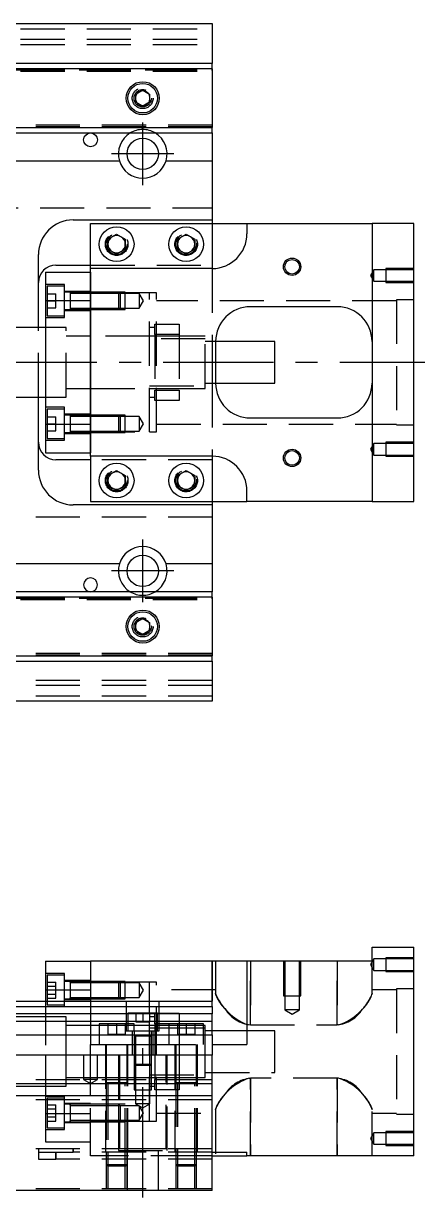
# Model space of a CAD drawing. Extents: x -20 to 990, y -286 to 102.
# Drawn here: x 705.7 to 819.1, y -240.3 to 97.5 of the extents above; entities that cross this region are included whole.
import ezdxf

# ---------------------------------------------------------------- set-up
doc = ezdxf.new("R2010")
doc.units = 0
doc.linetypes.add('CENTER', pattern=[50.8, 31.75, -6.35, 6.35, -6.35])
doc.linetypes.add('DASHED', pattern=[19.05, 12.7, -6.35])
doc.layers.get('0').update_dxf_attribs({"linetype": 'CONTINUOUS'})
doc.layers.add('CENTER', color=1, linetype='CENTER')

msp = doc.modelspace()

# ---------------------------------------------------------------- linework, layer by layer
at = {"color": 3, "linetype": 'DASHED'}
for p, q in [((0, 96), (760, 96)), ((0, 93), (760, 93)), ((0, 91.5), (760, 91.5)), ((0, 84.2), (760, 84.2)), ((0, 83.8), (760, 83.8)), ((455, 84.204452), (760, 84.204452)), ((737.5, 76), (737.518502, 76.303588)), ((760, 68.2), (0, 68.2)), ((760, 67.8), (0, 67.8)), ((760, 67.795548), (455, 67.795548)), ((5.640312, 44.5), (760, 44.5)), ((760, 40), (760, 28)), ((729.5, 34), (729.520026, 34.346056)), ((755.477798, 34.364306), (755.5, 34)), ((725, 28), (760, 28)), ((760, 28), (760, 27)), ((725, 26), (725, 17.78342)), ((760, 27), (760, 6)), ((806.5, 26.65), (805.547372, 25)), ((805.547372, 25), (806.5, 23.35)), ((806.5, 23.35), (806.5, 26.65)), ((810, 26.65), (806.5, 26.65)), ((810, 26.999994), (810, 23.000006)), ((818, 26.999994), (810, 26.999994)), ((818, 26.65), (810, 26.65)), ((717.5, 22.42767), (712, 22.42767)), ((712.5, 21.92767), (712.5, 13.42767)), ((717.5, 21.92767), (712.5, 21.92767)), ((717.5, 12.92767), (717.5, 22.42767)), ((725, 20.42767), (717.5, 20.42767)), ((806.5, 23.35), (810, 23.35)), ((810, 23.35), (818, 23.35)), ((810, 23.000006), (818, 23.000006)), ((712.5, 19.67767), (715, 19.67767)), ((712.5, 17.67767), (715, 17.67767)), ((715, 17.67767), (715, 19.67767)), ((715, 15.67767), (715, 17.67767)), ((719.1, 20.17767), (717.5, 20.17767)), ((719.1, 20.17767), (719.095, 20.17767)), ((719.1, 20.17767), (719.1, 19.92022)), ((724.99998, 20.17767), (719.1, 20.17767)), ((719.105, 20.17767), (719.1, 20.17767)), ((719.1, 19.92022), (719.1, 15.435068)), ((724.99998, 19.77767), (719.1, 19.77767)), ((733.1, 20.17767), (725, 20.17767)), ((733.1, 20.177664), (725, 20.177664)), ((742, 20), (725, 20)), ((733.5, 19.77767), (725, 19.77767)), ((733.1, 15.17767), (733.1, 20.17767)), ((733.5, 19.77767), (733.1, 20.17767)), ((735, 20.177664), (733.10002, 20.177664)), ((733.5, 19.77767), (733.5, 15.57767)), ((735, 19.77767), (733.50002, 19.77767)), ((735, 15.177674), (735, 20.177664)), ((739, 19.77767), (735, 19.77767)), ((739, 19.77767), (739, 15.57767)), ((740.212436, 17.67767), (739, 19.77767)), ((739, 15.57767), (740.212436, 17.67767)), ((742, -20), (742, 20)), ((744, 20), (742, 20)), ((744, -20), (744, 20)), ((813, 17.75), (744, 17.75)), ((813, 18), (813, -18)), ((818, 18), (813, 18)), ((712.5, 15.67767), (715, 15.67767)), ((717.5, 15.17767), (719.1, 15.17767)), ((717.5, 14.92767), (725, 14.92767)), ((719.095, 15.17767), (719.1, 15.17767)), ((719.1, 15.57767), (724.99998, 15.57767)), ((719.1, 15.435068), (719.1, 15.17767)), ((719.1, 15.17767), (724.99998, 15.17767)), ((719.1, 15.17767), (719.105, 15.17767)), ((725, 15.57767), (733.5, 15.57767)), ((725, 15.177674), (733.1, 15.177674)), ((725, 15.17767), (733.1, 15.17767)), ((733.1, 15.17767), (733.5, 15.57767)), ((733.10002, 15.177674), (735, 15.177674)), ((733.50002, 15.57767), (735, 15.57767)), ((735, 15.57767), (739, 15.57767)), ((712, 12.92767), (717.5, 12.92767)), ((712.5, 13.42767), (717.5, 13.42767)), ((743.5, 11), (750.5, 11)), ((743.5, 8), (743.5, 11)), ((750.5, 11), (750.5, 8)), ((710, -10), (710, 10)), ((718, 10), (712, 10)), ((718, -10), (718, 10)), ((725, 7.5), (718, 7.5)), ((742.005, 7.5), (725, 7.5)), ((750.5, 7.5), (741.995, 7.5)), ((743.5, 10), (742, 10)), ((743.5, 8), (743.5, -8)), ((750.5, 8), (743.5, 8)), ((750.5, 8), (750.5, -8)), ((758, 7.5), (750.5, 7.5)), ((758, -7.5), (758, 7.5)), ((758, 6.75), (742, 6.75)), ((761, 6), (758, 6)), ((760, 6), (760, -6)), ((742, -6.75), (758, -6.75)), ((758, -6), (761, -6)), ((760, -6), (760, -27)), ((712, -10), (718, -10)), ((718, -7.5), (725, -7.5)), ((725, -7.5), (742.005, -7.5)), ((741.995, -7.5), (750.5, -7.5)), ((742, -10), (743.5, -10)), ((743.5, -8), (750.5, -8)), ((743.5, -11), (743.5, -8)), ((750.5, -7.5), (758, -7.5)), ((750.5, -8), (750.5, -11)), ((717.5, -12.92767), (712, -12.92767)), ((712.5, -13.42767), (712.5, -21.92767)), ((717.5, -13.42767), (712.5, -13.42767)), ((717.5, -22.42767), (717.5, -12.92767)), ((750.5, -11), (743.5, -11)), ((712.5, -15.67767), (715, -15.67767)), ((715, -17.67767), (715, -15.67767)), ((725, -14.92767), (717.5, -14.92767)), ((719.1, -15.17767), (717.5, -15.17767)), ((719.1, -15.17767), (719.095, -15.17767)), ((719.1, -15.17767), (719.1, -15.435118)), ((719.105, -15.17767), (719.1, -15.17767)), ((724.99998, -15.17767), (719.1, -15.17767)), ((719.1, -15.435118), (719.1, -19.920272)), ((724.99998, -15.57767), (719.1, -15.57767)), ((733.1, -15.17767), (725, -15.17767)), ((733.1, -15.177674), (725, -15.177674)), ((733.5, -15.57767), (725, -15.57767)), ((733.1, -20.17767), (733.1, -15.17767)), ((733.5, -15.57767), (733.1, -15.17767)), ((735, -15.177674), (733.10002, -15.177674)), ((733.5, -15.57767), (733.5, -19.77767)), ((735, -15.57767), (733.50002, -15.57767)), ((735, -20.177664), (735, -15.177674)), ((739, -15.57767), (735, -15.57767)), ((739, -15.57767), (739, -19.77767)), ((740.212436, -17.67767), (739, -15.57767)), ((712.5, -17.67767), (715, -17.67767)), ((712.5, -19.67767), (715, -19.67767)), ((715, -19.67767), (715, -17.67767)), ((717.5, -20.17767), (719.1, -20.17767)), ((719.095, -20.17767), (719.1, -20.17767)), ((719.1, -19.77767), (724.99998, -19.77767)), ((719.1, -19.920272), (719.1, -20.17767)), ((719.1, -20.17767), (719.105, -20.17767)), ((719.1, -20.17767), (724.99998, -20.17767)), ((725, -17.78342), (725, -26)), ((725, -19.77767), (733.5, -19.77767)), ((725, -20), (742, -20)), ((725, -20.177664), (733.1, -20.177664)), ((725, -20.17767), (733.1, -20.17767)), ((733.1, -20.17767), (733.5, -19.77767)), ((733.10002, -20.177664), (735, -20.177664)), ((733.50002, -19.77767), (735, -19.77767)), ((735, -19.77767), (739, -19.77767)), ((739, -19.77767), (740.212436, -17.67767)), ((742, -20), (744, -20)), ((744, -17.75), (813, -17.75)), ((813, -18), (818, -18)), ((712, -22.42767), (717.5, -22.42767)), ((712.5, -21.92767), (717.5, -21.92767)), ((717.5, -20.42767), (725, -20.42767)), ((806.5, -23.35), (805.547372, -25)), ((806.5, -26.65), (806.5, -23.35)), ((810, -23.35), (806.5, -23.35)), ((810, -23.000006), (810, -26.999994)), ((818, -23.000006), (810, -23.000006)), ((818, -23.35), (810, -23.35)), ((760, -27), (760, -28)), ((805.547372, -25), (806.5, -26.65)), ((806.5, -26.65), (810, -26.65)), ((810, -26.65), (818, -26.65)), ((810, -26.999994), (818, -26.999994)), ((760, -28), (725, -28)), ((760, -28), (760, -40)), ((729.5, -34), (729.520026, -33.653944)), ((755.477798, -33.635694), (755.5, -34)), ((760, -44.5), (5.640312, -44.5)), ((0, -67.8), (760, -67.8)), ((0, -68.2), (760, -68.2)), ((455, -67.795548), (760, -67.795548)), ((742.483582, -75.713962), (742.5, -76)), ((760, -83.8), (0, -83.8)), ((760, -84.2), (0, -84.2)), ((760, -84.204452), (455, -84.204452)), ((760, -91.5), (0, -91.5)), ((760, -93), (0, -93)), ((760, -96), (0, -96)), ((806.5, -171.62), (805.547372, -173.27)), ((806.5, -174.92), (806.5, -171.62)), ((810, -171.62), (806.5, -171.62)), ((810, -171.270006), (810, -175.269994)), ((818, -171.270006), (810, -171.270006)), ((818, -171.62), (810, -171.62)), ((760, -172.27), (760, -183.77)), ((761, -172.27), (761, -181.564836)), ((771, -190.584786), (771, -172.27)), ((771, -172.27), (771, -190.584786)), ((780.500006, -172.27), (780.500006, -182.27)), ((780.9, -172.27), (780.9, -182.27)), ((785.1, -182.27), (785.1, -172.27)), ((785.499994, -182.27), (785.499994, -172.27)), ((796, -172.27), (796, -190.584786)), ((796, -190.584786), (796, -172.27)), ((805.547372, -173.27), (806.5, -174.92)), ((806, -181.564836), (806, -172.27)), ((806.5, -174.92), (810, -174.92)), ((810, -174.92), (818, -174.92)), ((810, -175.269994), (818, -175.269994)), ((717.5, -175.84233), (712, -175.84233)), ((712.5, -176.34233), (712.5, -180.59233)), ((717.5, -176.34233), (712.5, -176.34233)), ((712.5, -178.28293), (715, -178.28293)), ((715, -179.43763), (715, -178.28293)), ((717.5, -180.59233), (717.5, -175.84233)), ((725, -177.84233), (717.5, -177.84233)), ((719.1, -178.09233), (717.5, -178.09233)), ((719.1, -178.09233), (719.095, -178.09233)), ((719.1, -178.092326), (719.1, -178.49233)), ((719.1, -178.09233), (719.1, -178.34978)), ((719.1, -178.349798), (719.1, -178.09233)), ((724.99998, -178.09233), (719.1, -178.09233)), ((719.105, -178.09233), (719.1, -178.09233)), ((719.1, -178.34978), (719.1, -180.59233)), ((724.99998, -178.49233), (719.1, -178.49233)), ((733.1, -178.09233), (725, -178.09233)), ((733.100006, -178.092336), (725, -178.092336)), ((733.27767, -178.27), (725, -178.27)), ((733.5, -178.49233), (725, -178.49233)), ((733.1, -180.59233), (733.1, -178.09233)), ((733.5, -178.49233), (733.1, -178.09233)), ((735, -178.092336), (733.10002, -178.092336)), ((735, -178.27), (733.27767, -178.27)), ((733.5, -178.49233), (733.5, -182.69233)), ((735, -178.49233), (733.50002, -178.49233)), ((735, -183.092326), (735, -178.092336)), ((742, -178.27), (735, -178.27)), ((739, -178.49233), (735, -178.49233)), ((739, -178.49233), (739, -182.69233)), ((740.212436, -180.59233), (739, -178.49233)), ((742, -187.27), (742, -178.27)), ((744, -178.27), (742, -178.27)), ((744, -198.27), (744, -178.27)), ((712.5, -179.43763), (715, -179.43763)), ((712.5, -180.59233), (712.5, -183.77)), ((712.5, -181.747032), (715, -181.747032)), ((715, -181.747032), (715, -179.43763)), ((715, -182.901732), (715, -181.747032)), ((717.5, -185.34233), (717.5, -180.59233)), ((719.1, -180.450286), (719.1, -180.734376)), ((719.1, -180.59233), (719.1, -182.834932)), ((733.1, -183.09233), (733.1, -180.59233)), ((739, -182.69233), (740.212436, -180.59233)), ((761, -180.52), (744, -180.52)), ((761, -181.564836), (761.03624, -181.894956)), ((761.02814, -181.853354), (761, -181.564836)), ((761.119076, -182.200348), (761.02814, -181.853354)), ((780.500006, -182.27), (785.499994, -182.27)), ((780.9, -182.27), (780.9, -186.27)), ((785.1, -186.27), (785.1, -182.27)), ((805.880924, -182.200348), (805.97186, -181.853354)), ((806, -181.564836), (805.96376, -181.894956)), ((805.97186, -181.853354), (806, -181.564836)), ((813, -180.52), (806, -180.52)), ((813, -180.27), (813, -216.27)), ((818, -180.27), (813, -180.27)), ((712, -183.77), (712, -199.27)), ((712, -185.34233), (717.5, -185.34233)), ((712.5, -182.901732), (715, -182.901732)), ((712.5, -183.77), (712.5, -184.84233)), ((712.5, -184.84233), (717.5, -184.84233)), ((717.5, -183.09233), (719.105, -183.09233)), ((717.5, -183.34233), (725, -183.34233)), ((719.095, -183.09233), (724.99998, -183.09233)), ((719.1, -182.69233), (719.1, -183.092336)), ((719.1, -182.69233), (724.99998, -182.69233)), ((719.1, -183.09233), (719.1, -182.834882)), ((719.1, -183.09233), (719.1, -182.834882)), ((719.1, -182.834932), (719.1, -183.09233)), ((719.1, -182.834932), (719.1, -183.09233)), ((725, -182.69233), (733.5, -182.69233)), ((725, -183.092326), (733.100006, -183.092326)), ((725, -183.09233), (733.1, -183.09233)), ((725, -183.77), (725, -196.27)), ((733.1, -183.09233), (733.5, -182.69233)), ((733.10002, -183.092326), (735, -183.092326)), ((733.50002, -182.69233), (735, -182.69233)), ((735, -182.69233), (739, -182.69233)), ((735.25, -183.77), (735.25, -192.27)), ((744.75, -192.27), (744.75, -183.77)), ((712, -188.27), (703, -188.27)), ((718, -188.27), (712, -188.27)), ((718, -198.27), (718, -188.27)), ((718, -198.27), (718, -188.27)), ((744.25, -187.27), (735.75, -187.27)), ((735.75, -187.27), (735.75, -192.27)), ((738, -187.27), (738, -189.77)), ((740, -187.27), (740, -189.77)), ((742, -187.27), (742, -189.77)), ((743.5, -188.27), (742, -188.27)), ((743.5, -190.27), (743.5, -187.27)), ((744.25, -187.27), (750.5, -187.27)), ((744.25, -192.27), (744.25, -187.27)), ((750.5, -187.27), (750.5, -190.27)), ((783, -186.27), (780.9, -186.27)), ((780.9, -186.27), (783, -187.482436)), ((785.1, -186.27), (783, -186.27)), ((783, -187.482436), (785.1, -186.27)), ((725, -190.77), (718, -190.77)), ((727.5, -190.77), (725, -190.77)), ((735.75, -190.27), (727.5, -190.27)), ((727.5, -190.27), (727.5, -196.27)), ((735.75, -190.77), (727.5, -190.77)), ((730, -190.27), (730, -193.27)), ((732.5, -190.27), (732.5, -193.27)), ((735, -190.27), (735, -193.27)), ((735.25, -192.27), (744.75, -192.27)), ((737.5, -190.27), (735.75, -190.27)), ((737.5, -190.77), (735.75, -190.77)), ((737, -192.27), (737, -199.27)), ((737.5, -192.27), (737.5, -190.27)), ((742, -190.77), (737.5, -190.77)), ((737.5, -192.27), (737.5, -193.87)), ((738, -189.77), (740, -189.77)), ((740, -189.77), (742, -189.77)), ((742, -190.77), (741.995, -190.77)), ((742, -192.27), (742, -189.77)), ((742.005, -190.77), (742, -190.77)), ((743.5, -190.77), (742, -190.77)), ((743.5, -191.52), (742, -191.52)), ((742, -193.868864), (742, -192.27)), ((742.5, -193.87), (742.5, -192.27)), ((743, -199.27), (743, -192.27)), ((743.5, -190.27), (743.5, -192.27)), ((744.25, -190.27), (743.5, -190.27)), ((744.25, -190.77), (743.5, -190.77)), ((744.25, -191.52), (743.5, -191.52)), ((743.5, -192.27), (743.5, -196.27)), ((747.5, -190.27), (744.25, -190.27)), ((747.5, -190.77), (744.25, -190.77)), ((747.5, -191.52), (744.25, -191.52)), ((757.5, -190.27), (747.5, -190.27)), ((747.5, -190.27), (747.5, -196.27)), ((750.5, -190.77), (747.5, -190.77)), ((750.5, -191.52), (747.5, -191.52)), ((750, -190.27), (750, -193.27)), ((750.5, -190.27), (750.5, -196.27)), ((757.5, -190.77), (750.5, -190.77)), ((757.5, -191.52), (750.5, -191.52)), ((752.5, -190.27), (752.5, -193.27)), ((755, -190.27), (755, -193.27)), ((757.5, -196.27), (757.5, -190.27)), ((758, -190.77), (757.5, -190.77)), ((758, -191.52), (757.5, -191.52)), ((758, -196.27), (758, -190.77)), ((760, -192.27), (758, -192.27)), ((770, -192.27), (760, -192.27)), ((769.999944, -190.481278), (771, -190.584786)), ((778, -192.27), (770, -192.27)), ((771, -190.584786), (796, -190.584786)), ((778, -198.27), (778, -192.27)), ((796.383512, -190.569422), (796, -190.584786)), ((730, -193.27), (732.5, -193.27)), ((732.5, -193.27), (735, -193.27)), ((737.5, -193.865), (737.5, -193.87)), ((737.5, -193.87), (737.757448, -193.87)), ((737.757468, -193.87), (737.5, -193.87)), ((737.5, -193.87), (737.5, -199.26998)), ((737.5, -193.87), (737.5, -193.875)), ((742.242552, -193.87), (737.757468, -193.87)), ((737.9, -193.87), (737.9, -199.26998)), ((742, -196.27), (742, -193.868864)), ((742.1, -199.26998), (742.1, -193.87)), ((742.5, -193.87), (742.242552, -193.87)), ((742.242602, -193.87), (742.5, -193.87)), ((742.5, -193.87), (742.5, -193.865)), ((742.5, -199.26998), (742.5, -193.87)), ((742.5, -193.875), (742.5, -193.87)), ((750, -193.27), (752.5, -193.27)), ((752.5, -193.27), (755, -193.27)), ((712, -199.27), (712, -207.57)), ((718, -208.27), (718, -198.27)), ((718, -208.27), (718, -198.27)), ((723, -199.27), (723, -206.27)), ((725, -199.27), (725, -196.27)), ((725, -196.27), (737.5, -196.27)), ((725, -207.57), (725, -199.27)), ((727, -206.27), (727, -199.27)), ((729.25, -196.27), (729.25, -227.27)), ((729.5, -196.27), (729.5, -199.27)), ((729.5, -199.27), (729.5, -207.27)), ((733, -199.27), (733, -226.77)), ((733.291796, -199.27), (733.291796, -226.27)), ((735.5, -207.275), (735.5, -196.27)), ((735.75, -227.27), (735.75, -196.27)), ((737.5, -196.27), (737.9, -196.27)), ((737.5, -199.27), (737.5, -201.87)), ((737.500006, -199.27), (737.500006, -201.870006)), ((737.9, -196.27), (742.1, -196.27)), ((737.9, -199.27), (737.9, -202.27)), ((742, -198.27), (742, -196.27)), ((742, -218.27), (742, -198.27)), ((742.1, -196.27), (742.5, -196.27)), ((742.1, -202.27), (742.1, -199.27)), ((742.499994, -201.870006), (742.499994, -199.27)), ((742.5, -196.27), (760, -196.27)), ((742.5, -201.87), (742.5, -199.27)), ((743.5, -196.27), (743.5, -206.27)), ((744, -218.27), (744, -198.27)), ((746.708204, -226.27), (746.708204, -199.27)), ((747, -226.77), (747, -199.27)), ((749.25, -196.27), (749.25, -227.27)), ((749.5, -196.27), (749.5, -207.275)), ((750.5, -196.27), (750.5, -206.27)), ((755.5, -207.275), (755.5, -196.27)), ((755.75, -227.27), (755.75, -196.27)), ((758, -198.27), (758, -196.27)), ((758, -205.77), (758, -198.27)), ((778, -204.27), (778, -198.27)), ((737.5, -201.87), (742.5, -201.87)), ((737.5, -201.87), (737.9, -202.27)), ((737.500006, -201.87002), (737.500006, -207.57)), ((742.1, -202.27), (737.9, -202.27)), ((737.9, -202.27002), (737.9, -209.27)), ((742.1, -202.27), (742.5, -201.87)), ((742.1, -209.27), (742.1, -202.27002)), ((742.499994, -207.57), (742.499994, -201.87002)), ((718, -205.77), (725, -205.77)), ((725, -205.77), (729.5, -205.77)), ((729.5, -205.77), (742.005, -205.77)), ((741.995, -205.77), (750.5, -205.77)), ((742, -205.02), (758, -205.02)), ((742.005, -205.77), (750.5, -205.77)), ((750.5, -205.77), (758, -205.77)), ((758, -204.27), (778, -204.27)), ((770.616488, -205.970578), (771, -205.955214)), ((796, -205.955214), (771, -205.955214)), ((771, -228.27), (771, -205.955214)), ((771, -205.955214), (771, -228.27)), ((796, -205.955214), (796, -228.27)), ((796, -228.27), (796, -205.955214)), ((796.383512, -205.970578), (796, -205.955214)), ((760, -206.42), (0, -206.42)), ((703.291796, -208.27), (712, -208.27)), ((712, -207.57), (712, -210.97)), ((712, -208.27), (718, -208.27)), ((727, -206.27), (723, -206.27)), ((723, -206.27), (725, -207.4247)), ((725, -207.4247), (727, -206.27)), ((725, -210.97), (725, -207.57)), ((729.5, -207.265), (729.5, -207.27)), ((729.849602, -207.27), (729.5, -207.27)), ((729.5, -207.27), (729.5, -207.57)), ((729.5, -207.27), (729.5, -207.275)), ((729.5, -207.57), (729.5, -210.97)), ((735.15035, -207.27), (729.849602, -207.27)), ((730, -207.27), (730, -207.57)), ((730, -207.57), (730, -210.97)), ((735, -227.26998), (735, -207.27)), ((735.5, -207.27), (735.15035, -207.27)), ((735.5, -227.26998), (735.5, -207.265)), ((737.500006, -207.57), (737.500006, -209.27)), ((737.500006, -209.27), (742.499994, -209.27)), ((737.9, -209.27), (737.9, -213.27)), ((742, -208.27), (743.5, -208.27)), ((742.1, -213.27), (742.1, -209.27)), ((742.499994, -209.27), (742.499994, -207.57)), ((743.5, -206.27), (750.5, -206.27)), ((743.5, -209.27), (743.5, -206.27)), ((750.5, -209.27), (743.5, -209.27)), ((749.5, -207.265), (749.5, -227.26998)), ((749.5, -207.27), (749.84965, -207.27)), ((749.849602, -207.27), (749.5, -207.27)), ((755.15035, -207.27), (749.849602, -207.27)), ((750, -207.27), (750, -227.26998)), ((750.5, -206.27), (750.5, -209.27)), ((755, -227.26998), (755, -207.27)), ((755.150204, -207.27), (755.5, -207.27)), ((755.5, -207.27), (755.15035, -207.27)), ((755.5, -227.26998), (755.5, -207.265)), ((760, -212.12), (0, -212.12)), ((712, -210.97), (712, -216.05342)), ((717.5, -211.19767), (712, -211.19767)), ((712.5, -211.69767), (712.5, -215.94767)), ((717.5, -211.69767), (712.5, -211.69767)), ((717.5, -215.94767), (717.5, -211.19767)), ((725, -227.27), (725, -210.97)), ((729.5, -210.97), (729.5, -227.26998)), ((730, -210.97), (730, -227.26998)), ((712, -216.05342), (712, -224.27)), ((712, -216.05342), (716.708204, -216.05342)), ((712.5, -213.638268), (715, -213.638268)), ((712.5, -214.792968), (715, -214.792968)), ((712.5, -215.94767), (712.5, -220.19767)), ((715, -214.792968), (715, -213.638268)), ((715, -217.10237), (715, -214.792968)), ((716.708204, -216.05342), (725, -216.05342)), ((725, -213.19767), (717.5, -213.19767)), ((719.105, -213.44767), (717.5, -213.44767)), ((717.5, -220.69767), (717.5, -215.94767)), ((724.99998, -213.44767), (719.095, -213.44767)), ((719.1, -213.447664), (719.1, -213.448522)), ((719.1, -213.44767), (719.1, -213.705118)), ((719.1, -213.705136), (719.1, -213.44767)), ((719.1, -213.705118), (719.1, -215.94767)), ((724.99998, -213.84767), (719.1, -213.84767)), ((719.1, -215.797638), (719.1, -216.07851)), ((719.1, -215.94767), (719.1, -217.714664)), ((729.5, -213.44767), (725, -213.44767)), ((729.5, -213.447674), (725, -213.447674)), ((729.5, -213.84767), (725, -213.84767)), ((730, -213.44767), (729.5, -213.44767)), ((730, -213.447674), (729.5, -213.447674)), ((730, -213.84767), (729.5, -213.84767)), ((733.1, -213.44767), (730, -213.44767)), ((733.100006, -213.447674), (730, -213.447674)), ((733.5, -213.84767), (730, -213.84767)), ((733.1, -215.94767), (733.1, -213.44767)), ((733.5, -213.84767), (733.1, -213.44767)), ((733.1, -218.44767), (733.1, -215.94767)), ((735, -213.447674), (733.10002, -213.447674)), ((733.5, -213.84767), (733.5, -215.94767)), ((733.5, -215.94767), (733.5, -218.04767)), ((735, -213.84767), (733.50002, -213.84767)), ((739, -213.84767), (735, -213.84767)), ((742.1, -213.27), (737.9, -213.27)), ((737.9, -213.27), (740, -214.482436)), ((739, -213.84767), (739, -218.04767)), ((740.212436, -215.94767), (739, -213.84767)), ((739, -218.04767), (740.212436, -215.94767)), ((740, -214.482436), (742.1, -213.27)), ((744, -216.02), (761, -216.02)), ((761, -214.975164), (761.03624, -214.645044)), ((761.02814, -214.686646), (761, -214.975164)), ((761, -214.975164), (761, -228.27)), ((761.119076, -214.339652), (761.02814, -214.686646)), ((805.880924, -214.339652), (805.97186, -214.686646)), ((806, -214.975164), (805.96376, -214.645044)), ((805.97186, -214.686646), (806, -214.975164)), ((806, -228.27), (806, -214.975164)), ((806, -216.02), (813, -216.02)), ((712.5, -217.10237), (715, -217.10237)), ((712.5, -218.25707), (715, -218.25707)), ((715, -218.25707), (715, -217.10237)), ((717.5, -218.44767), (719.105, -218.44767)), ((717.5, -218.69767), (725, -218.69767)), ((719.095, -218.44767), (724.99998, -218.44767)), ((719.1, -217.714664), (719.1, -218.190272)), ((719.1, -217.714666), (719.1, -218.447674)), ((719.1, -218.04767), (724.99998, -218.04767)), ((719.1, -218.44767), (719.1, -218.19022)), ((719.1, -218.190272), (719.1, -218.44767)), ((725, -218.04767), (729.5, -218.04767)), ((725, -218.27), (729.5, -218.27)), ((725, -218.447664), (729.5, -218.447664)), ((725, -218.44767), (729.5, -218.44767)), ((729.5, -218.04767), (730, -218.04767)), ((729.5, -218.27), (730, -218.27)), ((729.5, -218.447664), (730, -218.447664)), ((729.5, -218.44767), (730, -218.44767)), ((730, -218.04767), (733.5, -218.04767)), ((730, -218.27), (733.27767, -218.27)), ((730, -218.447664), (733.100006, -218.447664)), ((730, -218.44767), (733.1, -218.44767)), ((733.1, -218.44767), (733.5, -218.04767)), ((733.10002, -218.447664), (735, -218.447664)), ((733.27767, -218.27), (742, -218.27)), ((733.50002, -218.04767), (735, -218.04767)), ((735, -218.04767), (739, -218.04767)), ((742, -218.27), (744, -218.27)), ((813, -216.27), (818, -216.27)), ((712, -220.69767), (717.5, -220.69767)), ((712.5, -220.19767), (717.5, -220.19767)), ((806.5, -221.62), (805.547372, -223.27)), ((806.5, -224.92), (806.5, -221.62)), ((810, -221.62), (806.5, -221.62)), ((810, -221.270006), (810, -225.269994)), ((818, -221.270006), (810, -221.270006)), ((818, -221.62), (810, -221.62)), ((760, -226.27), (0, -226.27)), ((710, -226.27), (710, -227.27)), ((712, -224.27), (725, -224.27)), ((720, -227.27), (720, -226.27)), ((720, -226.27), (720, -227.27)), ((746.708204, -226.27), (733.291796, -226.27)), ((805.547372, -223.27), (806.5, -224.92)), ((806.5, -224.92), (810, -224.92)), ((810, -224.92), (818, -224.92)), ((810, -225.269994), (818, -225.269994)), ((710, -227.27), (720, -227.27)), ((710, -227.27), (710, -229.27)), ((710, -229.27), (715, -229.27)), ((715, -229.27), (715, -227.27)), ((715, -227.27), (715, -229.27)), ((760, -229.27), (715, -229.27)), ((760, -227.27), (720, -227.27)), ((725, -228.27), (725, -227.27)), ((755, -228.27), (725, -228.27)), ((729.5, -227.27), (729.5, -230.77)), ((729.500006, -227.27), (729.500006, -230.770006)), ((730, -227.27), (730, -231.27)), ((733, -226.77), (747, -226.77)), ((735, -231.27), (735, -227.27)), ((735.499994, -230.770006), (735.499994, -227.27)), ((735.5, -226.77), (735.5, -238.27)), ((735.5, -230.77), (735.5, -227.27)), ((744.5, -238.27), (744.5, -226.77)), ((749.5, -227.27), (749.5, -230.77)), ((749.500006, -227.27), (749.500006, -230.770006)), ((750, -227.27), (750, -231.27)), ((755, -231.27), (755, -227.27)), ((755.5, -228.27), (755, -228.27)), ((755.499994, -230.770006), (755.499994, -227.27)), ((755.5, -230.77), (755.5, -227.27)), ((760, -228.27), (755.5, -228.27)), ((729.5, -230.77), (735.5, -230.77)), ((729.5, -230.77), (730, -231.27)), ((729.500006, -230.77002), (729.500006, -237.77)), ((735, -231.27), (730, -231.27)), ((730, -231.27002), (730, -237.77)), ((735, -231.27), (735.5, -230.77)), ((735, -237.77), (735, -231.27002)), ((735.499994, -237.77), (735.499994, -230.77002)), ((749.5, -230.77), (755.5, -230.77)), ((749.5, -230.77), (750, -231.27)), ((749.500006, -230.77002), (749.500006, -237.77)), ((755, -231.27), (750, -231.27)), ((750, -231.27002), (750, -237.77)), ((755, -231.27), (755.5, -230.77)), ((755, -237.77), (755, -231.27002)), ((755.499994, -237.77), (755.499994, -230.77002)), ((760, -237.77), (6.499992, -237.77))]:
    msp.add_line(p, q, dxfattribs=at)
at = {"color": 7, "linetype": 'CONTINUOUS'}
for p, q in [((455, 97.5), (760, 97.5)), ((760, 97.5), (760, 86)), ((760, 86), (455, 86)), ((760, 84.460392), (455, 84.460392)), ((760, 84.460392), (760, 86)), ((760, 84.460392), (760, 67.539608)), ((738, 77.1547), (740, 78.309402)), ((740, 78.309402), (742, 77.1547)), ((738, 74.8453), (738, 77.1547)), ((740, 73.690598), (738, 74.8453)), ((742, 74.8453), (740, 73.690598)), ((742, 77.1547), (742, 74.8453)), ((455, 67.539608), (760, 67.539608)), ((455, 66), (760, 66)), ((760, 66), (760, 67.539608)), ((760, 66), (760, 58)), ((626.708204, 58), (733.291796, 58)), ((746.708204, 58), (760, 58)), ((760, 58), (760, 41)), ((720, 41), (760, 41)), ((760, 41), (760, 40)), ((725, 27), (725, 40)), ((725, 40), (770, 40)), ((770, 40), (770, 37)), ((770, 40), (806, 40)), ((806, 40), (806, -40)), ((818, 40), (806, 40)), ((818, -40), (818, 40)), ((730, 35.443376), (732.5, 36.886752)), ((730, 32.556624), (730, 35.443376)), ((732.5, 36.886752), (735, 35.443376)), ((735, 35.443376), (735, 32.556624)), ((750, 35.443376), (752.5, 36.886752)), ((750, 32.556624), (750, 35.443376)), ((752.5, 36.886752), (755, 35.443376)), ((755, 35.443376), (755, 32.556624)), ((710, 10), (710, 31)), ((732.5, 31.113248), (730, 32.556624)), ((735, 32.556624), (732.5, 31.113248)), ((752.5, 31.113248), (750, 32.556624)), ((755, 32.556624), (752.5, 31.113248)), ((715, 28), (725, 28)), ((712, 26), (725, 26)), ((712, 26), (712, 17.78342)), ((725, 17.78342), (725, 27)), ((760, 27), (725, 27)), ((712, 17.78342), (725, 17.78342)), ((712, 17.78342), (712, -17.78342)), ((725, 17.78342), (725, -17.78342)), ((725, -17.78342), (725, 17.78342)), ((796, 16), (771, 16)), ((712, 10), (703, 10)), ((761, 6), (761, -6)), ((778, 6), (761, 6)), ((778, -6), (778, 6)), ((761, -6), (778, -6)), ((703, -10), (712, -10)), ((710, -31), (710, -10)), ((771, -16), (796, -16)), ((712, -17.78342), (725, -17.78342)), ((712, -17.78342), (712, -26)), ((725, -27), (725, -17.78342)), ((712, -26), (725, -26)), ((760, -27), (725, -27)), ((725, -27), (725, -40)), ((725, -28), (715, -28)), ((730, -32.556624), (732.5, -31.113248)), ((730, -35.443376), (730, -32.556624)), ((732.5, -31.113248), (735, -32.556624)), ((735, -32.556624), (735, -35.443376)), ((750, -32.556624), (752.5, -31.113248)), ((750, -35.443376), (750, -32.556624)), ((752.5, -31.113248), (755, -32.556624)), ((755, -32.556624), (755, -35.443376)), ((732.5, -36.886752), (730, -35.443376)), ((735, -35.443376), (732.5, -36.886752)), ((752.5, -36.886752), (750, -35.443376)), ((755, -35.443376), (752.5, -36.886752)), ((770, -40), (770, -37)), ((725, -40), (770, -40)), ((760, -40), (760, -41)), ((806, -40), (770, -40)), ((806, -40), (818, -40)), ((760, -41), (720, -41)), ((760, -41), (760, -58)), ((733.291796, -58), (626.708204, -58)), ((760, -58), (746.708204, -58)), ((760, -58), (760, -66)), ((760, -66), (455, -66)), ((760, -67.539608), (455, -67.539608)), ((760, -67.539608), (760, -66)), ((760, -67.539608), (760, -84.460392)), ((738, -74.8453), (740, -73.690598)), ((740, -73.690598), (742, -74.8453)), ((738, -77.1547), (738, -74.8453)), ((740, -78.309402), (738, -77.1547)), ((742, -77.1547), (740, -78.309402)), ((742, -74.8453), (742, -77.1547)), ((455, -84.460392), (760, -84.460392)), ((455, -86), (760, -86)), ((760, -86), (760, -84.460392)), ((760, -86), (760, -97.5)), ((760, -97.5), (455, -97.5)), ((806, -172.27), (806, -168.27)), ((806, -168.27), (818, -168.27)), ((818, -228.27), (818, -168.27)), ((712, -172.27), (725, -172.27)), ((712, -172.27), (712, -180.48658)), ((760, -172.27), (725, -172.27)), ((725, -172.27), (725, -183.77)), ((760, -183.77), (760, -172.27)), ((770, -172.27), (760, -172.27)), ((770, -172.27), (770, -196.27)), ((806, -172.27), (770, -172.27)), ((712, -180.48658), (725, -180.48658)), ((712, -180.48658), (712, -183.77)), ((454.5, -183.77), (760, -183.77)), ((454.5, -185.309608), (760, -185.309608)), ((760, -185.309608), (760, -183.77)), ((760, -185.309608), (760, -187.39154)), ((760, -187.39154), (454.5, -187.39154)), ((760, -189.606666), (760, -187.39154)), ((760, -189.606666), (454.5, -189.606666)), ((760, -193.451934), (760, -189.606666)), ((454.5, -193.451934), (760, -193.451934)), ((760, -193.451934), (760, -199.27)), ((760, -199.27), (0, -199.27)), ((760, -196.27), (770, -196.27)), ((760, -207.57), (760, -199.27)), ((760, -207.57), (0, -207.57)), ((760, -210.97), (760, -207.57)), ((760, -210.97), (0, -210.97)), ((760, -238.27), (760, -210.97)), ((760, -227.27), (770, -227.27)), ((760, -228.27), (770, -228.27)), ((770, -228.27), (770, -227.27)), ((818, -228.27), (770, -228.27)), ((760, -238.27), (0, -238.27))]:
    msp.add_line(p, q, dxfattribs=at)
for centre, radius in [((740, 76), 4.75), ((740, 76), 4.25), ((725, 64), 2), ((740, 60), 4.5), ((732.5, 34), 5), ((752.5, 34), 5), ((783, 27.5), 2.1), ((783, -27.5), 2.1), ((732.5, -34), 5), ((752.5, -34), 5), ((740, -60), 4.5), ((740, -76), 4.75), ((740, -76), 4.25)]:
    msp.add_circle(centre, radius, dxfattribs=at)
at = {"color": 3, "linetype": 'DASHED'}
for centre, radius in [((740, 76), 3), ((740, 76), 2.5), ((732.5, 34), 3.25), ((752.5, 34), 3.25), ((732.5, 34), 3), ((752.5, 34), 3), ((732.5, -34), 3.25), ((732.5, -34), 3), ((752.5, -34), 3.25), ((752.5, -34), 3), ((740, -76), 3), ((740, -76), 2.5)]:
    msp.add_circle(centre, radius, dxfattribs=at)
at = {"color": 3, "linetype": 'CONTINUOUS'}
for centre in [(783, 27.5), (783, -27.5)]:
    msp.add_circle(centre, 2.5, dxfattribs=at)
at = {"color": 7, "linetype": 'CONTINUOUS'}
for centre, radius, start, end in [((740, 76), 2.1, 102.24721, 137.75279), ((740, 76), 2.1, 77.75279, 102.24721), ((740, 76), 2.1, 42.24721, 77.75279), ((740, 76), 2.1, 162.24721, 180), ((740, 76), 2.1, 180, 197.75279), ((740, 76), 2.1, 137.75279, 162.24721), ((740, 76), 2.1, 197.75279, 222.24721), ((740, 76), 2.1, 222.24721, 257.75279), ((740, 76), 2.1, 282.24721, 317.75279), ((740, 76), 2.1, 17.75279, 42.24721), ((740, 76), 2.1, 317.75279, 342.24721), ((740, 76), 2.1, 342.24721, 17.75279), ((740, 76), 2.1, 257.75279, 282.24721), ((740, 60), 7, 121.002719, 196.60155), ((740, 60), 7, 343.39845, 58.997281), ((740, 60), 7, 196.60155, 343.39845), ((720, 31), 10, 90, 180), ((732.5, 34), 2.5, 120, 180), ((732.5, 34), 2.5, 180, 240), ((732.5, 34), 2.5, 60, 120), ((732.5, 34), 2.5, 0, 60), ((732.5, 34), 2.5, 300, 0), ((752.5, 34), 2.5, 120, 180), ((752.5, 34), 2.5, 180, 240), ((752.5, 34), 2.5, 60, 120), ((752.5, 34), 2.5, 0, 60), ((752.5, 34), 2.5, 300, 0), ((760, 37), 10, 270, 0), ((732.5, 34), 2.5, 240, 300), ((752.5, 34), 2.5, 240, 300), ((715, 23), 5, 90, 180), ((771, 6), 10, 90, 180), ((796, 6), 10, 0, 90), ((771, -6), 10, 180, 270), ((796, -6), 10, 270, 0), ((715, -23), 5, 180, 270), ((760, -37), 10, 0, 90), ((720, -31), 10, 180, 270), ((732.5, -34), 2.5, 120, 180), ((732.5, -34), 2.5, 60, 120), ((732.5, -34), 2.5, 0, 60), ((752.5, -34), 2.5, 120, 180), ((752.5, -34), 2.5, 60, 120), ((752.5, -34), 2.5, 0, 60), ((732.5, -34), 2.5, 180, 240), ((732.5, -34), 2.5, 240, 300), ((732.5, -34), 2.5, 300, 0), ((752.5, -34), 2.5, 180, 240), ((752.5, -34), 2.5, 240, 300), ((752.5, -34), 2.5, 300, 0), ((740, -60), 7, 16.60155, 163.39845), ((740, -60), 7, 163.39845, 238.997281), ((740, -60), 7, 301.002719, 16.60155), ((725, -64), 2, 90, 270), ((725, -64), 2, 270, 90), ((740, -76), 2.1, 102.24721, 137.75279), ((740, -76), 2.1, 77.75279, 102.24721), ((740, -76), 2.1, 42.24721, 77.75279), ((740, -76), 2.1, 162.24721, 180), ((740, -76), 2.1, 180, 197.75279), ((740, -76), 2.1, 137.75279, 162.24721), ((740, -76), 2.1, 197.75279, 222.24721), ((740, -76), 2.1, 222.24721, 257.75279), ((740, -76), 2.1, 282.24721, 317.75279), ((740, -76), 2.1, 17.75279, 42.24721), ((740, -76), 2.1, 317.75279, 342.24721), ((740, -76), 2.1, 342.24721, 17.75279), ((740, -76), 2.1, 257.75279, 282.24721)]:
    msp.add_arc(centre, radius, start, end, dxfattribs=at)
at = {"color": 3, "linetype": 'DASHED'}
for centre, radius, start, end in [((740, 60), 7, 58.997281, 121.002719), ((740, -60), 7, 238.997281, 301.002719), ((776.228731, -175.006729), 16.681111, 204.38938801, 248.07431935), ((772.817154, -177.070744), 12.773326, 203.67743853, 224.96555536), ((791.593646, -175.651862), 15.667687, 287.80126013, 336.51747233), ((794.182846, -177.070744), 12.773326, 315.03444464, 336.32256147), ((772.109519, -180.746875), 9.900279, 212.7138464, 263.56537508), ((794.890481, -180.746875), 9.900279, 276.43462492, 327.2861536), ((775.406354, -220.888138), 15.667687, 107.80126013, 156.51747233), ((772.109519, -215.793125), 9.900279, 96.43462492, 147.2861536), ((794.890481, -215.793125), 9.900279, 32.7138464, 83.56537508), ((791.593646, -220.888138), 15.667687, 23.48252767, 72.19873987), ((772.817154, -219.469256), 12.773326, 135.03444464, 156.32256147), ((794.182846, -219.469256), 12.773326, 23.67743853, 44.96555536)]:
    msp.add_arc(centre, radius, start, end, dxfattribs=at)
at = {"layer": 'CENTER', "color": 1, "linetype": 'CENTER'}
for p, q in [((740, 51), (740, 69)), ((749, 60), (731, 60)), ((828.445, 0), (-20, 0)), ((740, -69), (740, -51)), ((749, -60), (731, -60)), ((740, -240.27), (740, -197.27))]:
    msp.add_line(p, q, dxfattribs=at)

doc.saveas('drawing.dxf')
